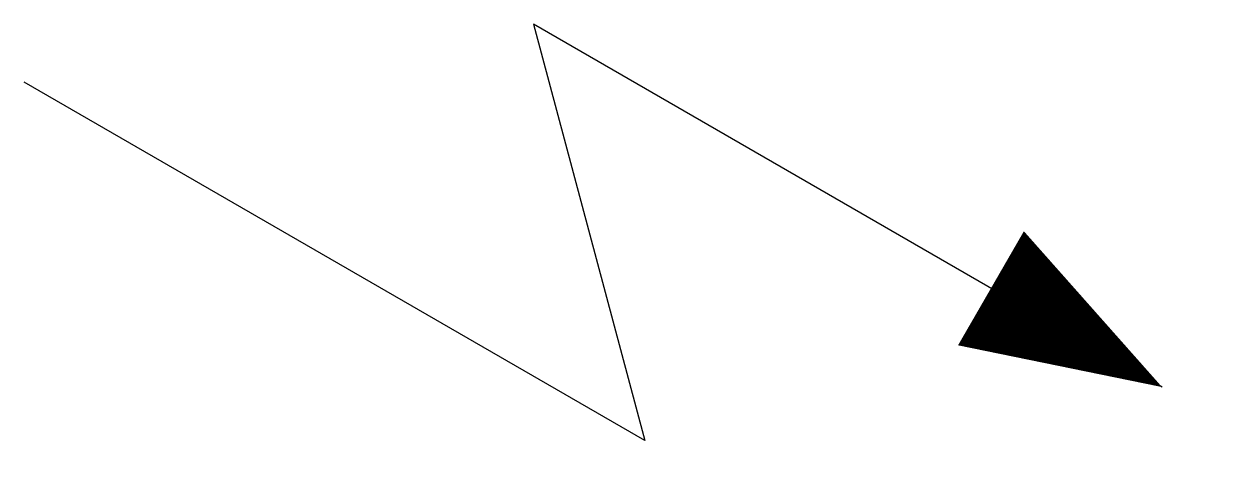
# Model space of a CAD drawing. Extents: x -4.29 to 4.85, y -1.66 to 1.59.
import ezdxf

# ---------------------------------------------------------------- set-up
doc = ezdxf.new("R2010")
doc.units = 0
doc.layers.get('0').update_dxf_attribs({"linetype": 'CONTINUOUS'})

msp = doc.modelspace()

# ---------------------------------------------------------------- linework, layer by layer
at = {"color": 0}
msp.add_lwpolyline([(4.3467, -1.1647), (-0.4263, 1.591), (0.421, -1.5713), (-4.2928, 1.1503)], dxfattribs=at)
msp.add_lwpolyline([(4.3467, -1.1647, 0, 1, 0), (3.0476, -0.4147, 1, 1, 0)], format="xyseb", dxfattribs=at)

doc.saveas('drawing.dxf')
